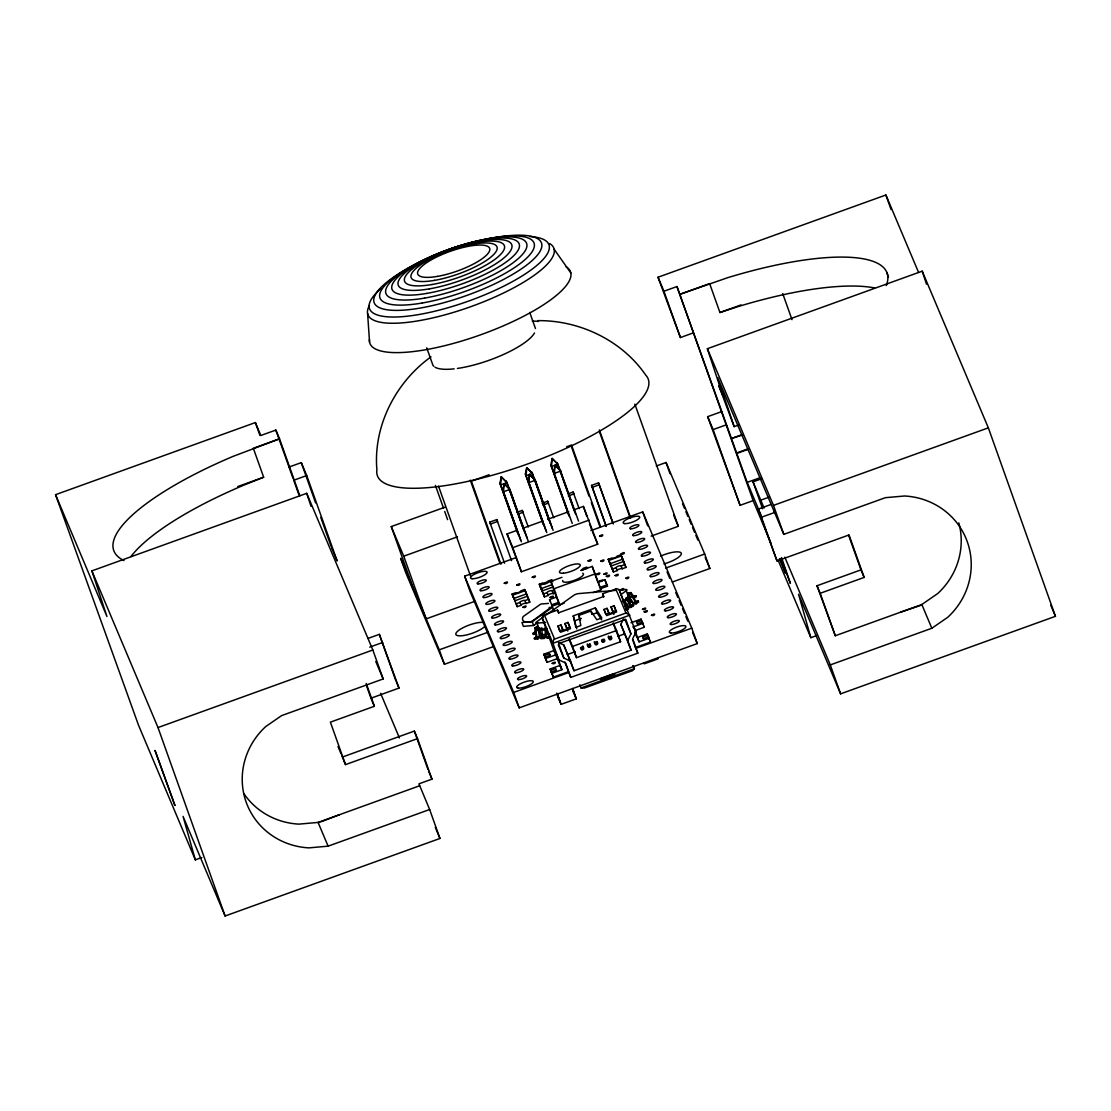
<?xml version="1.0" encoding="UTF-8"?>
<svg xmlns="http://www.w3.org/2000/svg" width="1111" height="1111" viewBox="0 0 1111 1111"><rect width="100%" height="100%" fill="white"/><g stroke="black" fill="none" stroke-linecap="round" stroke-linejoin="round"><path stroke-width="1.5" d="M554.417 473.369L555.042 465.301L560.722 471.092L554.417 473.369L553.695 471.675L555.042 465.301L560.722 471.092M517.754 533.252L499.936 483.202L501.283 476.827L506.963 482.618L524.781 532.669M520.642 540.085L502.811 490.034L504.172 483.66L509.838 489.451L528.239 541.126M543.196 524.073L525.378 474.008L526.725 467.648L532.391 473.439L550.223 523.489M546.084 530.905L528.253 480.855L529.6 474.48L535.28 480.271L553.111 530.322M568.638 514.879L550.82 464.829L552.167 458.468L557.833 464.245L575.665 514.296M544.057 583.761L545.862 582.47L547.973 582.664M558.375 642.547L563.749 644.963L574.012 670.752L631.104 650.157L620.841 624.354L623.479 619.049M631.104 650.157L627.659 640.505L630.951 633.867L625.799 619.396L558.694 643.616L563.846 658.087L570.568 661.114L574.012 670.752M603.759 596.996L602.606 593.788L615.827 589.011A2.986 2.861 -22.9 0 1 619.605 590.705L635.964 632.062L632.673 638.7L637.825 653.171L570.721 677.391L564.902 662.087M602.606 593.788L603.745 596.468L558.68 612.744L557.541 610.05L544.321 614.827A2.986 2.861 -22.9 0 0 542.474 618.535L552.931 643.311L629.895 615.119L625.965 613.022L553.847 639.38L552.82 642.936L558.833 659.906L565.568 662.92L570.721 677.391M620.757 594.677L626.257 590.733A3.514 0.958 -19.6 0 0 625.799 589.483L619.035 590.08M624.868 606.259L630.381 602.315A3.514 0.958 -19.6 0 0 630.492 601.065M543.404 616.994L536.516 621.924A3.5 0.958 -19.6 0 0 537.071 623.16L541.196 634.742L549.653 634.006M546.168 615.022L573.762 595.329A3.527 0.972 -19.6 0 1 578.442 593.621L615.647 590.372M537.655 622.618L533.599 625.493L523.35 626.34L521.976 622.493L532.225 621.632L552.514 607.231L553.889 611.078M538.071 628.562L535.752 628.757L536.058 634.2L533.224 634.437L532.877 633.464L535.252 633.27L534.933 627.84L537.446 626.048M536.182 636.922L535.544 630.729L538.682 628.493L541.849 628.229L542.182 629.201L539.418 631.159L540.057 637.367L537.793 638.964L534.641 639.228L534.294 638.256L536.182 636.922L539.335 636.659L538.696 630.465L541.849 628.229M532.877 633.464L535.391 631.687L535.738 632.645M545.723 630.645L546.362 636.839L544.112 638.436L540.946 638.7L540.613 637.742L542.487 636.395L541.862 630.201L545.001 627.965M541.862 630.201L545.015 629.937L547.098 628.451M534.294 638.256L537.446 638.006L539.335 636.659M540.613 637.742L543.765 637.478L545.64 636.145L545.015 629.937M546.918 637.214L550.07 636.95L550.417 637.922L547.265 638.186L546.918 637.214L548.806 635.881M547.265 638.186L549.514 636.575M627.84 594.843L630.979 592.607L634.131 597.024L636.006 595.69L636.353 596.649L634.103 598.26L630.951 593.843L628.187 595.802M625.993 598.19L628.493 596.413L632.437 596.079L635.909 601.259L638.269 601.065L638.617 602.023L636.103 603.815L633.27 604.051L629.812 598.871L626.326 599.162L625.993 598.19L629.937 597.871L632.437 596.079M626.326 599.162L628.84 597.371L628.493 596.413M622.285 601.648L624.91 601.44L627.423 599.648L630.881 604.828L633.256 604.634L633.589 605.592L631.09 607.384L628.257 607.62L624.785 602.44M624.91 601.44L628.368 606.606L630.881 604.828M629.937 597.871L633.395 603.037L635.909 601.259M628.368 606.606L630.742 606.412L633.256 604.634M633.395 603.037L635.77 602.842L638.269 601.065M784.824 557.18L830.292 664.906L931.837 628.257L947.725 617.299A73.062 70.271 -22.9 0 0 967.306 541.779A73.062 70.271 -22.9 0 0 904.535 495.992L885.356 497.686L783.797 534.349L717.678 377.657L734.163 426.624L738.982 424.888M431.012 356.853C395.724 382.073 373.032 426.11 376.893 469.786A143.777 39.385 -19.6 0 0 524.114 465.217A143.777 39.385 -19.6 0 0 645.81 375.212C621.993 340.397 579.609 320.176 537.724 320.635M601.148 581.511C606.759 578.775 596.01 581.234 600.107 581.803M299.817 495.742L279.541 438.817L253.336 448.275L263.654 477.216L243.323 485.354A181.412 49.703 -19.6 0 0 130.945 556.542M321.329 821.682L339.494 814.696M201.855 857.511L195.342 859.858L138.542 725.261L55.55 494.687L255.377 422.569L260.821 435.484L275.847 430.068L279.541 438.817L233.018 456.399A181.412 49.703 -19.6 0 0 124.015 560.597M693.445 332.856L680.418 337.55L658.018 277.236L885.898 194.994L918.603 272.501M658.018 277.236L663.934 291.235L676.96 286.541L747.189 482.368L761.299 515.782M288.818 467.12L301.289 462.62L306.733 475.55L337.147 560.93L331.689 548.015M237.754 486.562L263.654 477.216M886.259 285.583A181.635 49.759 -19.6 0 0 727.691 277.681L680.196 294.207L709.637 283.583L719.942 312.524L741.023 304.914M306.733 475.55L293.721 480.244L298.887 494.742M55.55 494.687L106.948 616.494L91.88 570.873L306.719 493.326L372.852 650.004L383.156 678.96L281.611 715.609L265.723 726.566A73.062 70.271 -22.9 0 0 246.142 802.073A73.062 70.271 -22.9 0 0 308.914 847.874L328.106 846.165L429.651 809.516L439.956 838.458L225.102 916.006L183.065 816.404L195.342 859.858M734.163 426.624L718.761 385.6L722.456 394.336L707.374 348.715L922.213 271.167L988.346 427.846L1055.45 616.313L840.596 693.847L798.559 594.246L810.836 637.7L817.349 635.353M489.132 474.758L471.37 481.174L500.95 564.249M566.679 446.761L571.526 445.011L600.537 526.461M474.911 601.287L426.082 618.91L413.584 589.288L391.253 526.572L444.969 507.185M770.742 542.682L753.119 500.63L740.093 505.324L707.665 416.667L721.692 411.598M707.665 416.667L713.123 429.582L726.15 424.888L726.608 425.957M489.784 522.114L496.798 519.587L497.589 521.476L490.576 524.003L489.784 522.114L504.533 563.194M516.629 512.435L522.226 510.407L523.031 512.282L518.823 513.81M542.071 503.241L547.667 501.228L548.473 503.102L542.862 505.13M568.901 493.562L573.109 492.034L573.915 493.923L568.304 495.95M606.078 526.211L591.538 485.382L598.551 482.854L613.3 523.934M591.538 485.382L592.344 487.271L599.357 484.743M391.253 526.572L403.751 556.194L457.468 536.807M733.149 437.873L741.287 434.943M656.295 466.009L666.072 462.482L704.693 554.014L709.846 568.499L672.391 582.011M743.106 434.832L731.524 438.47M573.623 509.935L583.372 506.422L597.732 544.209L521.406 571.762L507.047 533.96L516.782 530.447M523.281 528.1L542.765 521.073M547.64 519.309L568.749 511.685M736.676 452.941L748.064 448.83M736.885 453.413L748.258 449.302M507.047 533.96L512.81 547.64L589.136 520.087M590.913 530.6L642.727 511.893L691.778 628.146L697.277 643.588L519.198 707.86L470.134 591.621L464.634 576.178L516.448 557.472M747.189 482.368L760.202 477.661M762.577 508.755L753.036 481.841L761.16 478.91M367.949 638.464L379.337 634.353L399.002 688.084L370.963 698.208L366.311 685.168M651.115 536.127L678.349 526.295L634.853 404.126M760.757 500.144L768.784 497.256M512.115 594.024L515.865 592.663A2.666 0.736 -19.6 0 0 518.656 592.441A2.666 0.736 -19.6 0 0 520.878 590.858L524.628 589.51L528.739 599.246L529.766 602.148L526.017 603.509A2.666 0.736 -19.6 0 0 523.225 603.731A2.666 0.736 -19.6 0 0 521.003 605.314L517.254 606.662L512.115 594.024L513.143 596.926M555.722 592.788L553.209 593.691A2.666 0.736 -19.6 0 0 550.417 593.913A2.666 0.736 -19.6 0 0 548.209 595.496L544.459 596.843L540.335 587.108L539.307 584.205L543.071 582.858A2.666 0.736 -19.6 0 0 545.848 582.622A2.666 0.736 -19.6 0 0 548.07 581.039L551.834 579.692L552.736 581.831M586.802 567.068L583.053 568.415A2.666 0.736 -19.6 0 1 581.761 569.596M608.286 559.305L612.05 557.958A2.666 0.736 -19.6 0 0 614.827 557.722A2.666 0.736 -19.6 0 0 617.049 556.153L620.813 554.792L624.924 564.541L625.951 567.429L622.188 568.79A2.666 0.736 -19.6 0 0 619.41 569.013A2.666 0.736 -19.6 0 0 617.188 570.596L613.439 571.957L608.286 559.305L613.439 571.957M556.472 597.315L550.792 581.359L561.944 577.331M581.067 570.429L592.219 566.402L601.037 589.788L593.066 592.663M513.463 597.232L512.726 595.149L525.253 590.635L525.989 592.718M540.668 587.413L539.932 585.33L552.445 580.817M581.164 570.443L587.427 568.193M622.799 559.152L610.272 563.666L611.119 566.013L623.646 561.499L621.424 555.917L608.911 560.43L609.647 562.513M369.727 647.13L382.753 642.436M864.15 577.414L860.969 569.874L817.002 585.747L820.182 593.288L864.15 577.414L849.04 534.96L777.02 560.958L758.035 509.157L771.062 504.45M514.087 598.385L526.614 593.857L527.461 596.218L514.935 600.732L512.726 595.149M539.932 585.33L541.293 588.566L552.25 584.608M91.88 570.873L157.998 727.552L372.852 650.004M707.374 348.715L773.492 505.394L988.346 427.846M553.097 586.969L542.14 590.913L541.293 588.566M550.792 581.359L553.931 588.774L595.357 573.818M528.739 599.246L524.975 600.607A2.666 0.736 -19.6 0 0 522.198 600.843A2.666 0.736 -19.6 0 0 519.976 602.412L516.226 603.773L517.254 606.662M539.307 584.205L543.418 593.954L547.168 592.594A2.666 0.736 -19.6 0 1 549.389 591.024A2.666 0.736 -19.6 0 1 552.181 590.788L554.695 589.885M612.397 569.054L616.147 567.707A2.666 0.736 -19.6 0 1 618.369 566.124A2.666 0.736 -19.6 0 1 621.16 565.888L624.924 564.541M758.035 509.157L761.452 517.226L774.464 512.532L773.784 510.602M550.042 600.926L549.57 599.593L556.472 597.093L558.666 602.301L551.764 604.787L552.236 606.12L559.139 603.62L559.611 604.731L564.388 603.009M597.899 582.15L604.801 579.65L607.467 586.177L600.565 588.677L598.454 583.442M600.093 587.344L606.995 584.844M493.27 646.658L444.428 664.295L405.793 572.762L400.64 558.291L439.262 649.824L488.118 632.187M665.614 568.124L704.693 554.014M573.262 615.855L595.302 607.898L601.843 617.952L596.843 619.757L590.858 611.05L578.831 615.397L580.817 625.535L575.804 627.34L573.262 615.855L576.79 628.882M557.944 626.035L560.944 624.951L563.221 630.34L567.221 628.895L564.943 623.507L567.957 622.424L570.568 628.618L560.555 632.228L557.944 626.035L559.652 630.867L562.666 629.784L560.944 624.951M604.009 609.411L607.023 608.328L609.286 613.703L613.3 612.258L611.022 606.884L614.022 605.787L616.647 611.98L606.62 615.605L604.009 609.411L605.731 614.23L608.731 613.147L607.023 608.328M574.984 620.674L581.275 618.41M592.288 614.425L597.01 612.73L601.69 619.896M564.943 623.507L566.666 628.326L569.679 627.243L567.957 622.424M611.022 606.884L612.744 611.703L615.744 610.619L614.022 605.787M366.241 683.459L374.365 706.29L330.398 722.15L345.507 764.618L417.528 738.621L431.957 779.144L418.944 783.838L429.651 809.516M545.807 659.392L543.862 654.185L553.875 650.574L560.874 667.739M631.006 622.729L641.019 619.119L641.589 620.466L636.589 622.271L637.27 623.882L642.269 622.077L642.838 623.424L632.826 627.048M543.862 654.185L544.432 655.532L549.445 653.726L550.126 655.337L545.112 657.143L547.056 662.35L557.069 658.74M569.36 638.936L572.512 646.421L616.577 630.506L620.577 641.727L576.512 657.643L569.11 639.367M545.682 658.49L555.694 654.879M567.193 654.601L575.345 651.657M617.758 636.353L624.285 634.006M635.631 630.381L644.213 627.284L642.269 622.077M550.112 668.989L560.125 665.378L561.944 669.683L551.931 673.308L551.362 671.961L556.375 670.141L555.694 668.53L550.681 670.336L550.112 668.989L552.056 674.196M647.269 633.923L637.256 637.547L639.075 641.852L649.088 638.228L648.518 636.881L643.519 638.7L642.838 637.075L647.838 635.27L647.269 633.923L649.213 639.131L648.643 637.783M550.681 670.336L553.306 677.154L568.332 671.738M632.576 639.478L635.436 647.519L650.463 642.089L648.518 636.881M464.634 576.178L513.699 692.417L568.735 672.558M636.742 648.019L691.778 628.146M417.528 738.621L414.347 731.08L342.327 757.077L341.646 755.147M579.9 684.82L581.025 687.973L634.381 668.725L633.256 665.558M557.639 696.18L561.097 704.346L576.303 698.861L572.596 688.445M419.625 785.769L318.079 822.432L328.106 846.165M817.002 585.747L835.291 635.742L921.824 604.509L931.837 628.257M900.41 612.244L920.38 605.509L937.712 593.552A73.062 70.271 -22.9 0 0 958.807 522.864M719.942 312.524L738.01 306.622A181.635 49.759 -19.6 0 1 874.621 287.943M545.279 583.858L546.32 583.567M319.815 822.265L298.901 824.126A73.062 70.271 -22.9 0 1 243.767 793.462M537.071 623.16L545.529 622.424M627.826 592.871L630.979 592.607M632.853 595.94L636.006 595.69M627.423 599.648L623.479 599.982L623.826 600.94M549.098 607.509L552.514 607.231M630.756 605.828L633.589 605.592M625.868 608.397L628.229 608.203L628.576 609.161L625.743 609.397M534.933 627.84L538.877 627.507M542.182 629.201L539.029 629.451L538.682 628.493M535.544 630.729L538.696 630.465M542.487 636.395L545.64 636.145M548.501 603.398L540.863 604.023L523.1 616.633C520.017 622.535 528.85 623.424 532.711 620.799L550.306 607.8M581.025 687.973L584.455 688.028L632.59 670.655L634.381 668.725L633.076 665.642M628.59 595.204L630.159 597.412M554.208 249.392L570.832 272.931M632.312 597.079L634.923 600.968M627.298 600.648L629.895 604.537M1050.784 605.245L1055.45 616.313M753.036 481.841L764.104 508.074M779.436 558.764L785.477 573.082L780.325 558.611M778.089 560.111L810.836 637.7M682.543 503.783L684.543 508.519M685.876 511.685L687.876 516.421M689.209 519.573L691.195 524.309M692.528 527.461L694.528 532.197M695.861 535.349L697.861 540.085M705.193 557.444L709.846 568.499M673.683 515.212L678.349 526.295M667.044 571.929L669.725 578.289M675.78 592.621L677.793 597.399M679.14 600.593L681.154 605.37M682.501 608.55L684.515 613.328M685.862 616.508L687.876 621.285M692.584 632.437L697.277 643.588M625.951 567.429L620.813 554.792M657.615 657.976L657.99 658.865L644.227 663.836L643.852 662.948M642.394 622.979L642.963 624.326L641.019 619.119M643.644 625.937L644.213 627.284M649.893 640.741L650.463 642.089M635.964 632.062L633.576 626.41L639.075 641.852M592.594 532.058L597.732 544.209M634.825 632.395L636.728 636.895M615.827 589.011L625.965 613.022M624.757 619.188L630.951 633.867M635.436 647.519L637.825 653.171M607.467 586.177L604.801 579.65M620.841 624.354L627.659 640.505M550.82 464.829L569.346 516.573M612.744 611.703L613.883 614.397M600.565 588.677L601.037 589.788M613.425 623.035L616.577 630.506M614.897 628.27L620.577 641.727M525.378 474.008L543.904 525.767M528.253 480.855L546.793 532.6M566.666 628.326L567.804 631.02M549.57 599.593L552.236 606.12M499.936 483.202L518.476 534.946M502.811 490.034L521.351 541.779M563.749 644.963L570.568 661.114M558.264 644.88L563.846 658.087M544.321 614.827L554.458 638.839M572.859 690.681L576.303 698.861M558.833 659.906L556.458 654.254L561.944 669.683M526.128 593.51L527.975 597.899M528.433 598.982L529.766 602.148M547.056 662.35L544.432 655.532M396.169 681.349L399.002 688.084M428.554 771.062L431.957 779.144M375.768 661.448L383.156 678.96M380.601 693.32L399.418 737.898M435.29 827.403L439.956 838.458M370.963 698.208L374.365 706.29M338.008 746.523L341.035 753.702M342.966 758.577L345.507 764.618M780.936 558.458L790.379 583.386L781.547 557.597M885.898 194.994L891.091 209.604M886.786 272.306L888.494 277.125M782.713 293.554L792.004 319.649M848.512 534.988L860.969 569.874M820.182 593.288L835.291 635.742M773.492 505.394L783.797 534.349M830.292 664.906L840.596 693.847M761.452 517.226L777.02 560.958M676.96 286.541L753.119 500.63M663.934 291.235L680.418 337.55M713.123 429.582L740.093 505.324M666.072 462.482L670.072 473.744M642.727 511.893L647.671 525.795M599.357 429.915L630.673 517.893M599.426 431.61L630.173 517.948M598.551 482.854L612.508 522.045M635.77 602.842L636.103 603.815M621.16 565.888L622.188 568.79M592.344 487.271L606.3 526.461M529.725 312.413L535.474 328.537M626.257 590.733L630.381 602.315M642.838 637.075L643.755 639.658M630.742 606.412L631.09 607.384M616.147 567.707L617.188 570.596M571.623 447.275L589.024 496.145M591.344 502.672L600.051 527.1M619.605 590.705L626.437 609.925M583.372 506.422L586.802 516.059M589.663 524.1L591.955 530.544M573.109 492.034L579.137 508.616M560.013 469.397L578.553 521.142M557.125 462.551L574.373 510.991M613.189 623.465L614.327 626.673M592.219 566.402L597.899 582.358M553.695 471.675L572.234 523.42M595.302 607.898L597.01 612.73M590.858 611.05L591.996 614.272M547.667 501.228L553.709 517.795M534.572 478.577L552.389 528.628M531.683 471.731L548.931 520.17M578.831 615.397L580.553 620.216M553.931 588.774L559.611 604.731M556.472 597.093L556.944 598.426M572.512 646.421L576.512 657.643M552.181 590.788L553.209 593.691M522.226 510.407L528.267 526.989M557.541 610.05L558.68 613.272M547.168 592.594L548.209 595.496M509.13 487.757L526.947 537.807M506.241 480.924L523.489 529.364M543.418 593.954L544.459 596.843M572.845 689.5L575.498 696.944M572.609 689.625L573.665 692.597M542.474 618.535L553.875 650.574M512.81 547.64L521.406 571.762M543.765 637.478L544.112 638.436M549.445 653.726L550.362 656.295M524.628 589.51L525.656 592.399M551.931 673.308L553.306 677.154M496.798 519.587L511.546 560.666M524.975 600.607L526.017 603.509M532.225 621.632L533.599 625.493M537.446 638.006L537.793 638.964M557.389 693.931L561.097 704.346M557.111 693.5L560.291 702.43M556.583 693.195L558.458 698.097M519.976 602.412L521.003 605.314M426.735 347.84L432.471 363.964A54.495 14.929 -19.6 0 0 433.776 366.255M470.3 480.174L499.881 563.249M513.699 692.417L519.198 707.86M438.512 486.132L470.425 575.734M435.415 485.41L443.539 508.227M444.706 511.477L447.594 519.629M439.262 649.824L444.428 664.295M403.751 556.194L426.082 618.91M414.347 731.08L427.985 769.479M379.337 634.353L395.599 680.015M301.289 462.62L315.621 502.894M320.787 517.407L331.12 546.404M275.847 430.068L293.137 478.619M255.377 422.569L259.988 435.512M157.998 727.552L225.102 916.006M621.424 555.917L622.16 558M922.213 271.167L926.518 284.208M306.719 493.326L311.024 506.352M536.585 634.52L536.905 637.617M367.602 313.566L369.56 342.16M582.678 645.963A1.486 1.43 -22.9 0 1 582.692 648.13A1.486 1.43 -22.9 0 1 580.47 647.921M589.941 643.713A1.486 1.43 -22.9 0 1 588.816 645.991A1.486 1.43 -22.9 0 1 587.386 643.949M597.135 641.519A1.486 1.43 -22.9 0 1 595.829 643.45A1.486 1.43 -22.9 0 1 594.274 641.783M604.217 639.353A1.486 1.43 -22.9 0 1 601.509 640.325M610.981 636.117A1.486 1.43 -22.9 0 1 610.675 638.061A1.486 1.43 -22.9 0 1 608.689 637.992A1.486 1.43 -22.9 0 1 608.634 636.048M582.775 573.262A11.013 3.014 -19.6 0 1 574.248 580.373A11.013 3.014 -19.6 0 1 562.763 580.484M541.196 634.742A3.5 0.958 -19.6 0 1 540.196 633.867M484.077 627.076A15.971 4.375 -19.6 0 1 461.301 635.798A15.971 4.375 -19.6 0 1 461.093 628.784A15.971 4.375 -19.6 0 1 483.952 622.493M660.698 556.097A15.971 4.375 -19.6 0 1 681.251 553.167A15.971 4.375 -19.6 0 1 663.989 563.902M532.308 321.093A122.182 84.255 86.1 0 1 538.516 321.44M474.855 242.045A88.838 24.345 -19.6 0 1 529.655 262.71A88.838 24.345 -19.6 0 1 392.53 310.302A88.838 24.345 -19.6 0 1 429.818 257.683M435.901 255.113A88.838 24.345 -19.6 0 1 452.969 248.697M454.524 248.17A88.838 24.345 -19.6 0 1 459.232 246.614M462.384 245.628A88.838 24.345 -19.6 0 1 470.245 243.309M549.639 243.559A98.74 27.053 -19.6 0 1 466.301 308.247A98.74 27.053 -19.6 0 1 369.394 305.539M529.975 236.546A95.24 26.095 -19.6 0 1 523.67 274.972A95.24 26.095 -19.6 0 1 404.932 316.441A95.24 26.095 -19.6 0 1 380.892 288.624M565.888 266.64A106.503 29.178 -19.6 0 1 484.757 333.3A106.503 29.178 -19.6 0 1 369.435 339.522M534.488 332.967A54.495 14.929 -19.6 0 1 457.426 368.435M454.177 368.852A54.495 14.929 -19.6 0 1 434.998 367.185M501.283 476.827L500.644 484.896L506.963 482.618L501.283 476.827M504.172 483.66L503.533 491.729L509.838 489.451L504.172 483.66M526.725 467.648L526.086 475.716L532.391 473.439L526.725 467.648M529.6 474.48L528.975 482.549L535.28 480.271L529.6 474.48M552.167 458.468L551.528 466.523L557.833 464.245L552.167 458.468M504.283 583.219C507.283 585.025 509.685 579.636 504.283 583.219M516.768 585.025C519.767 586.816 522.17 581.442 516.768 585.025M532.238 577.234C535.238 579.025 537.641 573.651 532.238 577.234M522.906 607.231C525.906 609.022 528.308 603.648 522.906 607.231M550.126 597.399C553.125 599.204 555.528 593.83 550.126 597.399M588.066 560.861C591.066 562.652 593.468 557.278 588.066 560.861M599.579 536.058C602.593 537.849 604.981 532.475 599.579 536.058M552.195 663.406C555.194 665.197 557.583 659.823 552.195 663.406M600.787 561.152C603.801 562.944 606.189 557.569 600.787 561.152M596.649 574.234C599.648 576.026 602.051 570.651 596.649 574.234M603.926 574.123C606.925 575.929 609.328 570.54 603.926 574.123M606.356 576.401C609.356 578.192 611.758 572.818 606.356 576.401M621.146 553.806C624.146 555.597 626.548 550.223 621.146 553.806M615.077 575.54C618.077 577.331 620.48 571.957 615.077 575.54M620.521 589.802C623.521 591.607 625.924 586.219 620.521 589.802M625.646 578.345C628.645 580.136 631.048 574.762 625.646 578.345M642.505 609.286C645.505 611.092 647.907 605.717 642.505 609.286M644.172 611.842C647.171 613.633 649.574 608.259 644.172 611.842M651.477 615.272C654.49 617.063 656.879 611.689 651.477 615.272M614.383 673.627L600.565 678.613L600.94 679.501L614.758 674.516L614.383 673.627M174.913 805.447L155.04 750.508L174.913 805.447M581.956 649.768A1.486 1.43 -22.9 0 0 583.65 647.852A1.486 1.43 -22.9 0 0 581.122 647.435A1.486 1.43 -22.9 0 0 581.956 649.768M588.969 647.241A1.486 1.43 -22.9 0 0 590.649 645.31A1.486 1.43 -22.9 0 0 588.136 644.908A1.486 1.43 -22.9 0 0 588.969 647.241M595.982 644.713A1.486 1.43 -22.9 0 0 597.662 642.783A1.486 1.43 -22.9 0 0 595.149 642.366A1.486 1.43 -22.9 0 0 595.982 644.713M602.995 642.186A1.486 1.43 -22.9 0 0 604.676 640.255A1.486 1.43 -22.9 0 0 602.162 639.839A1.486 1.43 -22.9 0 0 602.995 642.186M610.008 639.658A1.486 1.43 -22.9 0 0 611.689 637.728A1.486 1.43 -22.9 0 0 609.175 637.311A1.486 1.43 -22.9 0 0 610.008 639.658M563.374 573.207A11.013 3.014 -19.6 0 0 580.178 565.707A11.013 3.014 -19.6 0 0 566.054 566.874A11.013 3.014 -19.6 0 0 563.374 573.207M633.506 535.627A4.861 1.333 -19.6 0 0 641.436 532.766A4.861 1.333 -19.6 0 0 636.7 532.35A4.861 1.333 -19.6 0 0 633.506 535.627M642.172 556.139A4.861 1.333 -19.6 0 0 650.102 553.278A4.861 1.333 -19.6 0 0 645.352 552.861A4.861 1.333 -19.6 0 0 642.172 556.139M670.919 633.02A8.791 2.416 -19.6 0 0 685.251 627.84A8.791 2.416 -19.6 0 0 676.682 627.09A8.791 2.416 -19.6 0 0 670.919 633.02M518.281 688.112A8.791 2.416 -19.6 0 0 532.613 682.932A8.791 2.416 -19.6 0 0 524.031 682.182A8.791 2.416 -19.6 0 0 518.281 688.112M472.106 578.706A8.791 2.416 -19.6 0 0 486.437 573.526A8.791 2.416 -19.6 0 0 477.855 572.776A8.791 2.416 -19.6 0 0 472.106 578.706M506.838 652.268A4.861 1.333 -19.6 0 0 514.768 649.407A4.861 1.333 -19.6 0 0 510.018 648.991A4.861 1.333 -19.6 0 0 506.838 652.268M624.743 523.6A8.791 2.416 -19.6 0 0 639.075 518.434A8.791 2.416 -19.6 0 0 630.506 517.684A8.791 2.416 -19.6 0 0 624.743 523.6M630.631 528.794A4.861 1.333 -19.6 0 0 638.561 525.934A4.861 1.333 -19.6 0 0 633.812 525.517A4.861 1.333 -19.6 0 0 630.631 528.794M495.298 624.91A4.861 1.333 -19.6 0 0 503.227 622.049A4.861 1.333 -19.6 0 0 498.478 621.646A4.861 1.333 -19.6 0 0 495.298 624.91M480.869 590.733A4.861 1.333 -19.6 0 0 488.798 587.858A4.861 1.333 -19.6 0 0 484.049 587.455A4.861 1.333 -19.6 0 0 480.869 590.733M662.378 604.009A4.861 1.333 -19.6 0 0 670.294 601.148A4.861 1.333 -19.6 0 0 665.558 600.732A4.861 1.333 -19.6 0 0 662.378 604.009M492.409 618.077A4.861 1.333 -19.6 0 0 500.339 615.216A4.861 1.333 -19.6 0 0 495.589 614.8A4.861 1.333 -19.6 0 0 492.409 618.077M498.186 631.756A4.861 1.333 -19.6 0 0 506.116 628.895A4.861 1.333 -19.6 0 0 501.367 628.479A4.861 1.333 -19.6 0 0 498.186 631.756M656.601 590.33A4.861 1.333 -19.6 0 0 664.531 587.469A4.861 1.333 -19.6 0 0 659.781 587.052A4.861 1.333 -19.6 0 0 656.601 590.33M512.615 665.947A4.861 1.333 -19.6 0 0 520.545 663.086A4.861 1.333 -19.6 0 0 515.796 662.67A4.861 1.333 -19.6 0 0 512.615 665.947M501.061 638.589A4.861 1.333 -19.6 0 0 508.991 635.728A4.861 1.333 -19.6 0 0 504.255 635.311A4.861 1.333 -19.6 0 0 501.061 638.589M509.727 659.101A4.861 1.333 -19.6 0 0 517.657 656.24A4.861 1.333 -19.6 0 0 512.907 655.823A4.861 1.333 -19.6 0 0 509.727 659.101M653.712 583.497A4.861 1.333 -19.6 0 0 661.642 580.636A4.861 1.333 -19.6 0 0 656.893 580.22A4.861 1.333 -19.6 0 0 653.712 583.497M477.98 583.886A4.861 1.333 -19.6 0 0 485.91 581.025A4.861 1.333 -19.6 0 0 481.16 580.609A4.861 1.333 -19.6 0 0 477.98 583.886M668.142 617.688A4.861 1.333 -19.6 0 0 676.071 614.827A4.861 1.333 -19.6 0 0 671.336 614.411A4.861 1.333 -19.6 0 0 668.142 617.688M636.395 542.474A4.861 1.333 -19.6 0 0 644.324 539.613A4.861 1.333 -19.6 0 0 639.589 539.196A4.861 1.333 -19.6 0 0 636.395 542.474M647.949 569.818A4.861 1.333 -19.6 0 0 655.865 566.957A4.861 1.333 -19.6 0 0 651.129 566.541A4.861 1.333 -19.6 0 0 647.949 569.818M659.49 597.176A4.861 1.333 -19.6 0 0 667.419 594.316A4.861 1.333 -19.6 0 0 662.67 593.899A4.861 1.333 -19.6 0 0 659.49 597.176M486.632 604.398A4.861 1.333 -19.6 0 0 494.562 601.537A4.861 1.333 -19.6 0 0 489.826 601.12A4.861 1.333 -19.6 0 0 486.632 604.398M483.757 597.565A4.861 1.333 -19.6 0 0 491.687 594.704A4.861 1.333 -19.6 0 0 486.937 594.288A4.861 1.333 -19.6 0 0 483.757 597.565M645.06 562.985A4.861 1.333 -19.6 0 0 652.99 560.125A4.861 1.333 -19.6 0 0 648.241 559.708A4.861 1.333 -19.6 0 0 645.06 562.985M515.49 672.78A4.861 1.333 -19.6 0 0 523.42 669.919A4.861 1.333 -19.6 0 0 518.684 669.502A4.861 1.333 -19.6 0 0 515.49 672.78M503.95 645.435A4.861 1.333 -19.6 0 0 511.879 642.575A4.861 1.333 -19.6 0 0 507.144 642.158A4.861 1.333 -19.6 0 0 503.95 645.435M639.283 549.306A4.861 1.333 -19.6 0 0 647.213 546.445A4.861 1.333 -19.6 0 0 642.464 546.029A4.861 1.333 -19.6 0 0 639.283 549.306M665.253 610.842A4.861 1.333 -19.6 0 0 673.183 607.981A4.861 1.333 -19.6 0 0 668.447 607.578A4.861 1.333 -19.6 0 0 665.253 610.842M671.03 624.521A4.861 1.333 -19.6 0 0 678.96 621.66A4.861 1.333 -19.6 0 0 674.21 621.243A4.861 1.333 -19.6 0 0 671.03 624.521M489.52 611.244A4.861 1.333 -19.6 0 0 497.45 608.384A4.861 1.333 -19.6 0 0 492.715 607.967A4.861 1.333 -19.6 0 0 489.52 611.244M518.379 679.626A4.861 1.333 -19.6 0 0 526.308 676.752A4.861 1.333 -19.6 0 0 521.573 676.349A4.861 1.333 -19.6 0 0 518.379 679.626M650.824 576.665A4.861 1.333 -19.6 0 0 658.754 573.79A4.861 1.333 -19.6 0 0 654.018 573.387A4.861 1.333 -19.6 0 0 650.824 576.665M429.401 288.86A60.244 16.498 -19.6 0 0 511.935 245.35A60.244 16.498 -19.6 0 0 423.708 260.571A60.244 16.498 -19.6 0 0 429.401 288.86M431.985 284.513A52.939 14.499 -19.6 0 0 504.519 246.267A52.939 14.499 -19.6 0 0 426.985 259.641A52.939 14.499 -19.6 0 0 431.985 284.513M422.222 303.011A81.797 22.414 -19.6 0 0 534.294 243.934A81.797 22.414 -19.6 0 0 414.486 264.599A81.797 22.414 -19.6 0 0 422.222 303.011M434.679 280.347A45.593 12.485 -19.6 0 0 497.131 247.42A45.593 12.485 -19.6 0 0 430.36 258.946A45.593 12.485 -19.6 0 0 434.679 280.347M426.902 293.387A67.493 18.484 -19.6 0 0 519.379 244.642A67.493 18.484 -19.6 0 0 420.527 261.696A67.493 18.484 -19.6 0 0 426.902 293.387M437.442 276.389A38.205 10.471 -19.6 0 0 489.784 248.795A38.205 10.471 -19.6 0 0 433.832 258.446A38.205 10.471 -19.6 0 0 437.442 276.389M424.513 298.109A74.673 20.456 -19.6 0 0 526.836 244.17A74.673 20.456 -19.6 0 0 417.458 263.043A74.673 20.456 -19.6 0 0 424.513 298.109"/></g></svg>
